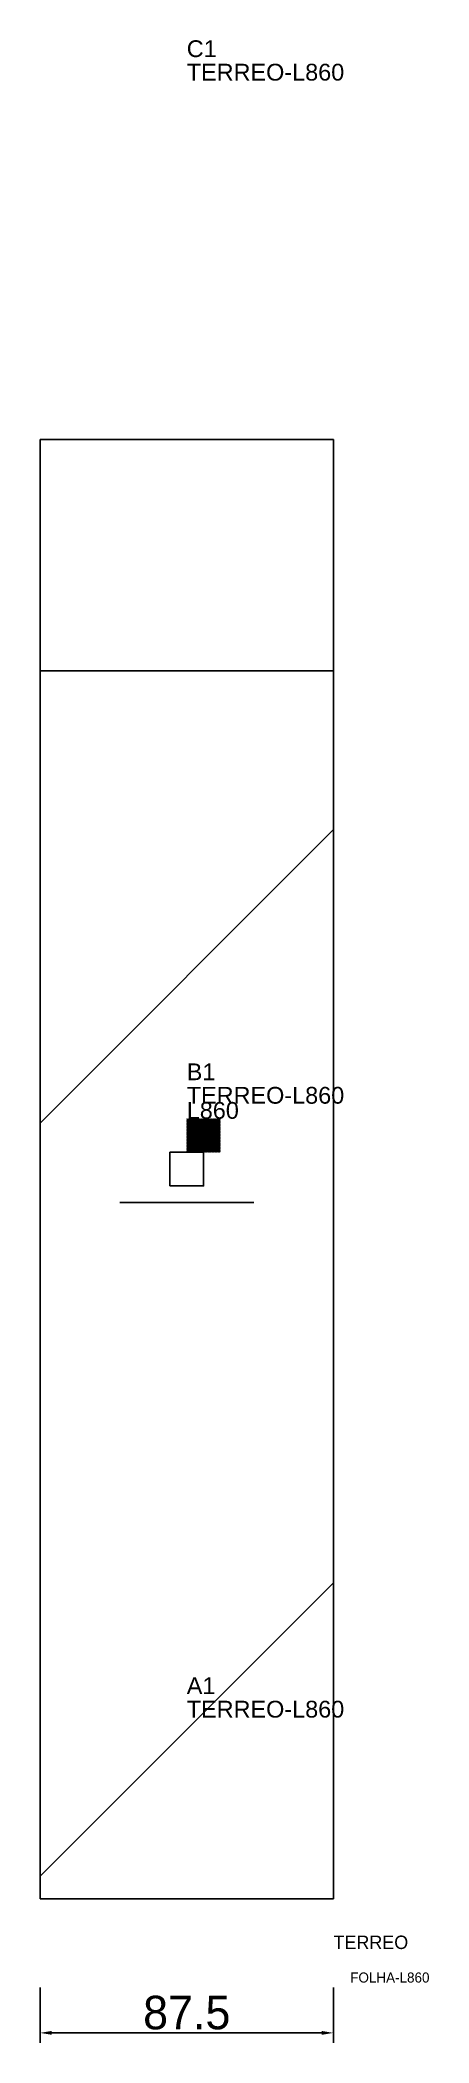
# Model space of a CAD drawing. Header units: metres. Extents: x 222 to 338, y -276 to 321.
import ezdxf

# ---------------------------------------------------------------- set-up
doc = ezdxf.new("R2010")
doc.units = ezdxf.units.M
for name, color, linetype in [('3', 3, 'CONTINUOUS'), ('AUX00', 7, 'CONTINUOUS'), ('COTA', 241, 'CONTINUOUS'), ('FOLHA', 255, 'CONTINUOUS'), ('Hachura', 251, 'CONTINUOUS'), ('NOMENCLATURA', 7, 'CONTINUOUS'), ('Nível', 160, 'CONTINUOUS'), ('Painéis', 200, 'CONTINUOUS'), ('Pilares', 5, 'CONTINUOUS'), ('REAPROVEITAMENTO', 251, 'CONTINUOUS'), ('SARR_2.2x7', 40, 'CONTINUOUS')]:
    doc.layers.add(name, color=color, linetype=linetype)
doc.styles.add('ARIAL', font='Arial.ttf')
doc.styles.add('STR_STANDARD', font='arial.ttf')
doc.dimstyles.new('EZ DXF', dxfattribs={"dimtxt": 10, "dimasz": 3.5, "dimexe": 3, "dimexo": 1.5, "dimgap": 1, "dimtad": 1, "dimdec": 1, "dimdsep": 46, "dimcen": 2.5, "dimazin": 3, "dimtfac": 1, "dimtmove": 0, "dimatfit": 3})

msp = doc.modelspace()

# ---------------------------------------------------------------- hatches: boundary and pattern name
at = {"layer": 'Hachura'}
h = msp.add_hatch(dxfattribs=at)
h.set_pattern_fill('ANSI31', scale=50)
h.paths.add_polyline_path([(309.7, -233.5), (222.2, -233.5), (222.2, 201.5), (309.7, 201.5), (309.7, 104.5), (309.7, 64.5)])
h = msp.add_hatch(dxfattribs=at)
h.set_pattern_fill('ANSI31', scale=50)
h.paths.add_polyline_path([(309.7, -233.5), (222.2, -233.5), (222.2, 201.5), (309.7, 201.5), (309.7, 104.5), (309.7, 64.5)])
at = {"layer": 'Reaproveitamento'}
h = msp.add_hatch(dxfattribs=at)
h.set_pattern_fill('SOLID')
h.paths.add_polyline_path([(265.95, -11), (275.95, -11), (275.95, -1), (265.95, -1)])
h = msp.add_hatch(dxfattribs=at)
h.set_pattern_fill('SOLID')
h.paths.add_polyline_path([(265.95, -11), (275.95, -11), (275.95, -1), (265.95, -1)])

# ---------------------------------------------------------------- linework, layer by layer
at = {"layer": '3'}
msp.add_lwpolyline([(222.2, 132.5), (309.7, 132.5)], close=True, dxfattribs=at)
msp.add_lwpolyline([(222.2, 132.5), (309.7, 132.5)], close=True, dxfattribs=at)
at = {"layer": 'Painéis', "color": 200}
for p, q in [((222.2, -233.5), (222.2, 201.5)), ((222.2, 201.5), (309.7, 201.5)), ((222.2, -233.5), (222.2, 201.5)), ((222.2, 201.5), (309.7, 201.5)), ((309.7, 201.5), (309.7, 104.5)), ((309.7, 201.5), (309.7, 104.5)), ((309.7, 104.5), (309.7, 64.5)), ((309.7, 104.5), (309.7, 64.5)), ((309.7, 64.5), (309.7, -233.5)), ((309.7, 64.5), (309.7, -233.5)), ((309.7, -233.5), (222.2, -233.5)), ((309.7, -233.5), (222.2, -233.5))]:
    msp.add_line(p, q, dxfattribs=at)
at = {"layer": 'Pilares'}
msp.add_lwpolyline([(260.95, -21), (270.95, -21), (270.95, -11), (260.95, -11)], close=True, dxfattribs=at)
msp.add_lwpolyline([(260.95, -21), (270.95, -21), (270.95, -11), (260.95, -11)], close=True, dxfattribs=at)
at = {"layer": 'SARR_2.2x7'}
msp.add_line((245.95, -26), (285.95, -26), dxfattribs=at)
msp.add_line((245.95, -26), (285.95, -26), dxfattribs=at)

# ---------------------------------------------------------------- texts
at = {"layer": '3', "style": 'STR_STANDARD'}
for s, p in [('C1', (265.95, 315.5)), ('C1', (265.95, 315.5)), ('B1', (265.95, 10.5)), ('B1', (265.95, 10.5)), ('A1', (265.95, -172.5)), ('A1', (265.95, -172.5))]:
    msp.add_text(s, height=5, dxfattribs=at).set_placement(p)
at = {"layer": 'AUX00', "style": 'STR_STANDARD'}
for p in [(265.95, 308.5), (265.95, 308.5), (265.95, 3.5), (265.95, 3.5), (265.95, -179.5), (265.95, -179.5)]:
    msp.add_text('TERREO-L860', height=5, dxfattribs=at).set_placement(p)
at = {"layer": 'FOLHA'}
msp.add_text('FOLHA-L860', height=3, dxfattribs=at).set_placement((314.7, -258.5))
msp.add_text('FOLHA-L860', height=3, dxfattribs=at).set_placement((314.7, -258.5))
at = {"layer": 'NOMENCLATURA', "insert": (265.95, 4), "char_height": 5, "attachment_point": 1, "style": 'ARIAL'}
msp.add_mtext('L860', dxfattribs=at)
msp.add_mtext('L860', dxfattribs=at)
at = {"layer": 'Nível'}
msp.add_text('TERREO', height=4, dxfattribs=at).set_placement((309.7, -248.5))
msp.add_text('TERREO', height=4, dxfattribs=at).set_placement((309.7, -248.5))

# ---------------------------------------------------------------- dimensions: what is measured, and where the dimension line sits
at = {"layer": 'COTA'}
msp.add_linear_dim(base=(222.2, -273.5), p1=(222.2, -258.5), p2=(309.7, -258.5), dimstyle='EZ DXF', dxfattribs=at).render()
msp.add_linear_dim(base=(222.2, -273.5), p1=(222.2, -258.5), p2=(309.7, -258.5), dimstyle='EZ DXF', dxfattribs=at).render()

doc.saveas('drawing.dxf')
